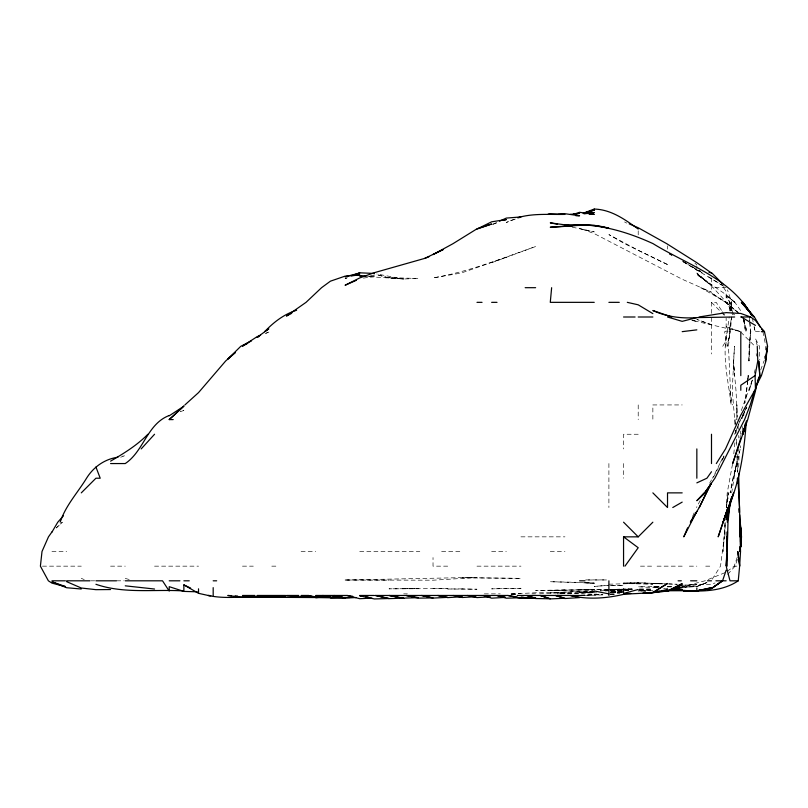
<?xml version="1.0" encoding="UTF-8"?>
<svg xmlns="http://www.w3.org/2000/svg" width="808" height="808" viewBox="0 0 808 808"><rect width="100%" height="100%" fill="white"/><g stroke="black" fill="none" stroke-linecap="round" stroke-linejoin="round"><path stroke-width="0.61" stroke-dasharray="4.04 3.03" d="M731.695 302.344L731.664 310.888L731.695 302.344L727.493 289.941M737.815 472.114L737.068 456.237M738.704 467.226L739.168 451.349M725.049 523.402L724.816 536.845L725.14 522.19L723.029 551.5L724.311 536.845L720.514 566.155L711.495 580.386M725.938 346.309L726.15 339.178L729.2 316.999M748.632 360.964L750.784 331.654L749.875 321.887M729.523 310.888L729.977 302.344L726.15 296.112L729.765 302.344L730.371 310.888M726.352 507.525L728.2 492.87L726.372 507.525L728.765 492.87L726.352 507.525L727.22 492.87L732.624 463.56M734.866 442.794L733.684 455.015M747.713 380.507L745.542 402.495M747.794 379.285L748.067 375.619L747.703 379.285M742.219 430.583L742.653 425.695M731.624 316.999L729.159 331.654L731.644 316.999L730.301 331.654L727.23 346.309L729.947 331.654L728.473 346.309L731.139 404.939C728.402 380.659 721.695 356.207 727.24 331.654M750.784 331.654L749.349 346.309L749.107 360.964L749.067 346.309L750.38 331.654L749.743 321.887M740.027 437.916L740.29 435.472M740.34 447.864L740.572 445.784M740.421 434.25L740.805 431.048M747.824 380.507L744.481 403.717M747.976 379.285L748.42 375.619L747.925 379.285M764.328 358.52L764.631 356.086M765.398 349.975L765.853 346.309M742.542 418.372L743.027 414.706M743.703 415.928L744.047 413.484M731.664 492.87L738.845 448.905M736.462 463.56L730.159 492.87L732.906 478.215L737.128 463.56L740.219 448.905M754.258 373.175L755.157 369.509M752.319 380.134L749.329 390.284L752.42 380.134M752.258 380.134L740.805 411.908M737.421 559.389L735.098 566.155L727.776 574.316M727.15 571.418L734.169 566.155L737.29 557.136M760.661 369.983L764.025 360.964M739.946 420.716L734.725 434.25L740.805 419.251L746.784 407.141L741.35 418.463L744.946 410.575M692.547 516.544L695.011 510.909M720.443 462.479L723.554 456.015M719.918 463.56L712.515 478.215M713.525 477.174L718.342 467.751M745.148 410.222L746.784 407.05M700.223 500.415L696.496 507.525M709.666 483.144L711.495 479.901M722.736 346.309L726.15 340.653L724.604 331.654L726.15 331.654L726.15 318.039M56.287 527.947L62.347 522.19L56.287 527.866M492.779 224.26L497.284 222.2M265.186 333.724L269.781 331.654L266.337 333.017M725.018 572.66L704.919 580.811L682.184 586.911L696.839 584.639L682.184 585.265L711.495 584.245L715.04 582.962M514.201 219.17L506.303 222.453L515.322 219.059M706.737 582.578L696.839 586.547L682.184 587.487L696.839 586.234L705.859 582.891M706.98 582.578L696.839 586.547L682.184 586.78M120.735 457.217L125.25 455.48L122.806 456.055M180.487 411.656L183.871 410.413L180.487 411.595M506.303 257.368L461.206 273.033L433.027 277.901C468.408 271.892 501.919 258.378 535.623 246.521L491.648 262.691M492.779 224.371L498.415 222.352M367.074 276.922L374.397 275.013L369.519 276.225M363.408 278.104L374.397 276.518L369.519 276.356M594.244 591.173L579.589 592.607L593.021 592.345L558.823 593.89M594.244 591.385L579.589 592.607L593.021 592.254M579.589 591.355L550.278 592.91L593.021 590.618M610.121 591.89L623.554 591.042L610.121 591.335L622.332 591.234M580.346 595.466L602.788 594.395M602.788 594.91L579.589 595.587M593.021 591.456L538.057 593.88M610.121 594.425L615.009 594.133L610.121 594.213M594.244 591.436L579.589 592.274L594.244 592.315M567.378 593.85L594.244 592.638M511.191 593.951L535.623 592.769L564.933 592.567M608.899 589.678L622.332 589.002M600.354 590.87L608.899 590.436M610.121 592.759L623.554 592.092L610.121 592.516L622.332 592.638M608.899 584.194L638.209 583.437L652.864 584.134L623.554 583.558M605.232 590.961L608.899 590.8M345.087 580.023L462.338 577.649L520.958 578.346L462.338 577.811L476.993 577.498L433.027 580.195L345.087 580.023L389.052 580.144M663.863 588.84L667.519 588.689L663.863 588.739M610.121 594.021L619.888 593.628M580.235 595.466L602.788 594.658M658.975 586.739L652.864 586.972L658.975 586.85M369.519 276.71L403.717 278.982L418.372 278.507L389.052 277.599L403.717 279.053L376.841 273.973M511.191 593.89L520.958 593.537M580.811 595.092L602.788 594.294M624.776 589.234L632.109 589.002L624.776 588.941M610.121 594.496L615.009 594.335M608.899 589.587L535.623 590.426L608.899 589.486M564.933 590.032L550.278 590.456L594.244 589.739L579.589 589.699M632.109 588.971L610.121 589.456M610.121 589.567L623.554 589.274L610.121 589.648L622.332 589.315M624.776 590.214L628.442 590.123M511.191 594.304L516.08 594.193M622.332 590.274L600.354 590.557M484.325 593.88L500.202 593.87M610.121 590.779L622.332 590.547M531.957 593.88L535.623 593.819M418.372 588.608L389.052 588.84L447.683 588.618L433.027 588.547M652.864 590.729L638.209 590.921L645.541 591.173M585.689 579.912L606.455 579.912M610.121 590.416L623.554 590.295M593.021 592.648L579.589 592.789L596.688 592.87M606.455 579.952L585.689 580.013M511.191 594.516L516.08 594.496M639.431 589.295L652.864 589.274M726.15 287.688L711.495 287.688L711.495 289.294M711.495 313.332L711.495 302.344L716.181 302.344L721.756 310.716M734.866 302.344L726.15 295.354L734.866 302.344L740.805 310.817M755.46 331.654L761.025 331.654M663.934 404.939L652.864 404.939L652.864 419.594M667.519 404.939L682.184 404.939M638.209 434.25L623.554 434.25L623.554 448.905M520.958 536.845L564.933 536.845M51.965 551.5L66.62 551.5M301.121 551.5L315.645 551.5M359.742 551.5L419.806 551.5M441.643 551.5L462.338 551.5M491.648 551.5L506.303 551.5M550.278 551.5L564.933 551.5M42.47 566.155L81.275 566.155M110.585 566.155L125.25 566.155M154.56 566.155L198.526 566.155M242.491 566.155L253.278 566.155M271.811 566.155L276.376 566.155M447.683 566.155L433.027 566.155L433.027 557.581M476.993 566.155L520.958 566.155M640.471 566.155L652.864 566.155M657.066 566.155L682.184 566.155M689.375 566.155L696.839 566.155M705.717 566.155L711.495 566.155M734.169 566.155L736.896 566.155M90.92 580.811L94.677 580.811M116.695 580.811L124.028 580.811M639.431 588.971L652.864 589.002M403.717 588.638L418.372 588.668M639.431 590.517L652.864 590.557M610.121 592.567L623.554 592.648M403.717 593.86L407.373 593.88M610.121 585.366L623.554 585.477L610.121 585.275M658.975 586.608L638.209 586.79L656.53 587.729M667.519 583.8L652.864 583.669L662.641 583.851M639.431 589.901L652.864 590.032M511.191 594.617L516.08 594.698M624.776 590.325L628.442 590.395M584.477 582.77L594.244 583.063L550.278 581.73L578.366 582.346M667.519 586.416L672.408 586.578M668.741 583.982L677.296 584.275L668.741 583.861M624.776 590.557L628.442 590.688M583.255 582.78L594.244 583.285L585.689 582.77M389.052 277.972L376.659 274.589L389.052 278.002L403.717 278.982M691.951 320.594L696.839 321.251L691.951 320.079M696.839 265.913L696.839 270.488L700.506 271.054M696.839 270.488L700.344 271.124M572.256 227.159L594.244 231.886L579.589 228.573M658.975 587.81L652.864 586.598L657.752 587.77M739.583 331.361L692.325 320.443M125.25 578.447L129.755 579.629M739.673 331.28L726.15 326.765L739.744 331.654M581.821 229.058L594.244 233.603L682.184 279.245L711.495 292.244L700.738 287.688L726.15 302.344L739.886 313.999M81.275 578.346L84.214 579.578M624.604 221.998L626.695 223.079M687.416 264.115L682.184 261.206L724.059 286.436M691.597 266.438L696.839 269.357M682.184 260.873L696.839 269.852L691.597 266.569M724.059 286.386L706.535 275.508M683.225 261.317L687.416 263.943M698.748 270.579L702.576 273.033M694.971 263.358L696.839 264.772M737.876 312.393L725.523 302.344L711.495 293.011L726.15 302.344L737.138 312.08M734.825 302.344L726.15 294.738L696.839 274.538L711.495 285.143L696.839 273.569L711.495 285.759L696.839 273.033L713.151 287.688L726.15 301.929L731.654 310.716M740.805 332.118L755.46 346.814M711.495 302.344L720.847 311.827M721.695 312.686L724.241 315.272M722.453 311.767L724.544 314.908M723.635 287.688L726.15 291.496L726.15 299.748M732.3 311.767L734.24 314.908L732.492 311.767M731.886 310.716L727.028 302.344L732.715 314.746M743.431 320.382L746.895 331.654L743.582 318.221M757.167 345.228L755.46 338.714L759.429 346.309L759.803 359.742M732.169 310.888L729.957 302.344L730.462 310.888M754.106 326.765L755.207 331.654L754.167 326.765M752.359 318.221L753.137 321.887M762.883 331.654L765.6 345.087M729.866 390.284L732.361 404.939M743.461 318.221L745.41 331.654L744.249 318.221M756.197 353.641L756.45 356.086M749.763 320.665L749.42 316.999L749.662 320.665M735.078 424.473L732.26 390.284L734.452 346.309L733.593 360.964L734.462 375.619L733.331 360.964L735.977 390.284L737.361 417.15M735.613 430.583L735.815 433.027M737.946 425.695L738.249 429.361M735.31 423.261L735.028 419.594L735.179 424.473M735.876 430.583L736.068 433.027M736.977 456.237L737.674 472.114M736.29 439.138L736.593 445.238M736.421 445.238L736.229 442.794M738.704 435.472L738.805 437.916M735.361 430.583L735.432 433.027M711.495 277.942L711.495 284.81M711.495 317.473L711.495 353.954M667.519 245.885L667.519 249.076M638.209 230.825L638.209 235.259M638.209 404.939L638.209 419.594M623.554 463.56L623.554 478.215M608.899 463.56L608.899 507.525M736.876 404.939L736.846 419.594L736.957 404.939M736.674 463.56L733.381 478.215L736.714 463.56M724.109 456.076L721.554 461.419L724.089 456.076M347.339 277.73L345.087 278.669L347.339 277.8M608.899 585.255L594.244 586.406L608.899 585.356M564.933 593.476L557.601 593.88L564.933 593.476M520.958 588.275L491.648 588.86L520.958 588.275M638.209 583.437L623.554 583.73L638.209 583.457M638.209 582.72L623.554 582.992L638.209 582.709L662.641 583.76L638.209 582.709M462.338 588.901L447.683 588.992L476.993 589.224L462.338 588.901M671.185 586.84L667.519 586.861L671.185 586.871M632.109 589.305L624.776 589.305L632.109 589.295M645.541 590.951L639.431 590.668L645.541 590.961M711.495 324.735L696.839 319.433L711.495 324.776M667.519 264.539L624.564 243.713L608.899 234.603L638.209 250.288L667.519 264.539"/><path stroke-width="1.21" d="M739.704 523.402L740.532 551.5L739.633 566.155L737.765 551.5L739.825 566.155M738.653 473.337L739.562 512.413M737.886 478.215L739.572 507.525L739.926 536.845L739.724 527.068M727.089 531.957L727.129 551.5L726.15 566.155L726.695 555.167M727.139 566.155L727.483 531.957M740.633 536.845L740.512 541.724M740.118 551.5L741.411 536.845L739.704 514.858M740.805 546.955L741.411 536.845L740.138 522.19M740.805 546.743L741.512 536.845L740.805 527.796M767.267 346.309L765.974 360.964L761.439 375.619L756.005 386.396M551.642 287.688L550.278 302.344L594.244 302.344M683.406 590.355C701.849 591.931 722.392 591.395 738.249 580.811L739.522 567.378M746.34 420.816C744.249 450.379 740.249 480.053 728.301 507.525L733.644 492.87L726.15 517.888L731.866 496.536L729.361 506.313M766.944 348.753L765.358 360.964L767.6 346.309L764.479 331.654L761.772 329.119M727.23 522.19L730.26 501.425L727.998 522.19L727.129 551.5L726.705 536.845L726.756 540.501M755.642 390.284L756.874 382.952M729.19 506.313L729.624 503.869M745.542 423.261L743.047 434.25L745.633 423.261M728.967 507.525L726.15 519.867L729.048 507.525M755.46 391.062L747.723 419.594L732.674 463.56L740.805 438.138M740.805 390.284L740.805 385.244L755.076 375.619L757.773 360.964L757.268 346.309M743.198 430.866L742.209 434.25L743.966 428.614M754.712 390.284L750.238 404.939L744.592 419.594L714.908 478.215L704.586 492.87L711.495 483.416L705.273 492.87L696.839 500.718L704.061 492.87M726.15 513.04L723.13 522.19L727.927 507.525L718.181 536.845L728.271 507.525M716.312 463.56L725.544 448.905L740.805 415.13L755.46 389.072L759.863 375.619L758.732 360.964L759.742 375.619L757.369 381.144M726.15 570.195L722.554 580.811L711.495 588.547L696.839 590.8L711.495 587.719L696.839 591.022L683.406 590.81M687.608 527.826L683.78 536.845L696.839 511.373L690.375 522.19L699.243 507.525L710.99 483.618M60.206 522.19C65.559 505.606 77.618 492.819 86.547 478.215C93.536 466.943 104.707 459.045 117.918 457.217M710.99 483.578L699.243 507.525M169.215 415.504C147.096 423.897 143.986 451.046 125.25 463.56L110.585 463.56M51.965 532.068L57.772 522.19L63.398 515.857M711.495 471.731L706.929 478.215L696.839 482.871M51.965 531.927L48.47 536.845L42.006 551.5L40.4 566.155L48.369 580.811L51.965 583.124L65.397 586.628M624.968 566.155L638.209 547.723L623.554 536.845L623.554 566.155M141.188 448.905L154.56 434.25M81.275 492.87L95.93 478.215L100.212 478.215L95.93 467.014M623.554 536.845L638.209 536.845L652.864 522.19M147.874 434.25C137.087 445.289 123.836 453.429 110.585 461.146M173.195 419.594L169.215 419.594L183.871 405.929M169.215 419.594L183.871 406.232L169.215 415.797M184.891 404.939L198.526 392.617L225.684 360.964L235.168 352.611M235.168 352.682L227.836 359.055L240.774 346.309L251.51 340.885M711.495 588.547L722.423 580.811L711.495 588.527L696.839 590.8M268.751 328.906L264.671 331.654C273.579 322.271 284.083 314.11 296.607 310.272M268.63 328.906L257.156 337.34L259.449 336.31M652.864 592.446L667.519 583.477L652.864 592.719L623.554 594.203M672.771 507.525L682.184 502.111M247.733 343.319L242.491 346.137L257.156 336.643L260.59 335.28M291.698 313.322L286.466 316.049L306.04 302.344L321.564 287.688L330.432 281.174L345.087 276.144L359.742 274.76L351.197 275.942M667.519 591.143L682.184 583.629L667.519 591.123L652.864 592.254L667.519 591.143L682.184 584.8L667.519 590.951L682.184 587.204L667.519 590.587L682.184 589.416L671.185 589.88M356.358 280.315L345.087 285.244L359.742 277.922L374.397 272.66L424.745 258.378L443.168 249.541L433.027 254.571L452.945 243.713L476.993 228.805L491.648 224.028L476.993 229.058L491.648 221.806L506.303 219.534L504.051 220.342M499.546 221.18L506.303 218.089L520.958 216.938L518.706 217.786M354.086 274.912L359.742 272.811L374.397 273.457M517.585 217.766C532.775 213.11 549.188 214.726 564.933 214.403M354.106 275.195L359.742 273.033L345.087 276.791L347.531 276.447M583.315 213.171L594.244 209.05C611.282 209.565 624.988 219.493 638.209 229.058M424.745 258.378L428.876 256.823M583.588 213.342L594.244 210.131L594.244 209.05M584.093 213.09L594.244 210.131M638.209 589.497L623.554 593.446L623.554 588.668M734.664 316.999L696.839 317.594L682.184 321.352L667.519 316.999M623.554 594.365C606.313 598.395 587.729 599.829 570.488 595.466L578.447 597.344M699.021 316.999L726.15 312.625L740.805 313.464L750.602 316.999L755.46 320.463L764.146 331.654L761.54 329.119M584.477 213.787L594.244 212.565L583.255 213.585M661.419 590.678L667.519 589.921L652.864 592.82L643.097 593.163L649.208 592.688M682.184 331.654L696.839 329.856M570.266 214.403L579.589 213.322L573.357 214.403L579.589 212.302L594.244 214.403L589.355 214.241M558.136 214.403L564.933 213.716L579.589 215.766L575.922 215.736M349.975 597.496L330.432 597.516L315.776 596.173M301.121 595.466L308.161 595.466L315.776 597.577L329.209 596.738M579.589 597.607L564.933 598.516L555.55 595.466L564.933 598.243L550.278 598.89L540.239 595.466L550.278 598.779L535.623 598.526L526.776 595.466L535.623 598.294L520.958 597.334L523.402 597.375M315.776 597.577L330.432 596.688M475.771 596.708L462.338 597.506L452.975 595.466M505.081 597.395L491.648 598.173L483.214 595.466M651.642 592.638L643.097 593.143L650.43 592.698M490.426 596.849L476.993 597.587L467.408 595.466M356.076 597.546L345.087 598.092L333.987 595.466M265.701 596.688L242.491 596.769M371.963 598.092L359.742 598.698L347.026 595.466L315.776 595.466M301.121 596.971L310.888 596.557L301.121 596.971L286.466 595.779M462.338 596.718L447.683 597.627L437.774 595.466L447.683 597.344L433.027 598.092L421.675 595.466L433.027 597.9L418.372 598.142L406.202 595.466L418.372 597.637L389.052 598.627L375.427 595.466L389.052 595.466L403.717 598.385L389.052 595.466M657.752 591.123L660.197 591.032M520.958 597.698L506.303 598.203L496.819 595.466L505.121 597.092M671.185 589.921L682.184 589.557L671.185 589.587M257.156 596.759C240.885 596.658 224.089 599.021 208.131 595.466L198.526 593.325L183.871 584.881L183.871 591.405L197.303 591.82M330.432 597.556L342.642 597.294L330.432 597.526L322.756 595.466L330.432 597.556L345.087 597.688L257.156 597.243L242.491 596.577L257.156 597.062L242.491 597.405L227.836 595.466L231.502 595.678M623.554 593.628L630.886 593.486M550.278 214.362L547.854 214.403L550.278 213.797L564.035 214.403M696.839 317.594C681.831 318.736 666.62 316.867 652.864 310.504L671.802 316.999M182.648 590.88C153.773 589.204 123.796 593.92 95.93 584.285M345.087 597.688L315.776 597.415M110.585 589.547L95.93 589.668L81.275 588.012L66.62 581.649M683.406 590.779L696.839 590.688L667.519 590.749M711.495 273.033L696.839 262.691L666.782 243.713L638.209 227.745L629.19 223.867M525.17 287.688L535.623 287.688M476.993 302.344L482.043 302.344M491.648 302.344L497.011 302.344M608.899 302.344L619.261 302.344M623.554 316.999L635.088 316.999M638.209 316.999L652.864 316.999M740.805 316.958L750.602 316.999M761.358 331.654L764.479 331.654M755.076 375.619L755.46 389.072M682.184 492.87L667.519 492.87L667.519 507.525L652.864 492.87M51.965 580.811L65.397 580.811M66.62 580.811L89.951 580.811M95.93 580.811L116.413 580.811M125.25 580.811L162.519 580.811L169.215 591.052L169.215 586.679L183.871 591.405M169.215 580.811L179.931 580.811M183.871 580.811L189.254 580.811M213.181 580.811L216.655 580.811M579.589 580.811L585.043 580.811M678.094 580.811L681.326 580.811M690.587 580.811L696.839 580.811M707.505 580.811L711.495 580.811M715.938 580.811L726.15 580.811M738.249 580.811L730.018 580.811L726.442 567.277M242.491 595.466L254.974 595.466M257.156 595.466L285.618 595.466M286.466 595.466L298.758 595.466M359.742 595.466L374.397 595.466M389.527 595.466L507.899 595.466L517.403 597.092M517.231 595.466L579.589 595.466M307.222 596.254L310.888 596.304L301.121 596.223L315.776 596.95L308.161 595.466M530.735 597.516L535.623 597.597L520.958 598.415L507.899 595.466M365.852 276.235L359.742 276.023L365.852 276.447M235.168 595.88L237.613 596.021M208.131 595.466L210.151 595.627M208.383 595.466L210.787 595.668M154.56 589.032L125.25 585.83M81.275 589.012L66.62 587.729L51.965 581.841L65.488 586.547M571.034 225.826L564.933 225.169C595.506 222.564 625.281 230.936 652.864 243.561L653.157 243.713C687.376 264.832 730.513 277.922 751.49 314.908M572.256 225.846L550.278 222.846L557.601 224.291M363.408 596.334L359.742 595.789L374.397 598.95L389.052 598.506L375.427 595.466M365.852 596.698L368.296 597.062M347.026 595.466L352.813 596.324M709.05 272.397L711.495 272.781M594.244 590.981L608.899 593.87M627.301 302.344L638.209 304.818L652.864 313.615M183.871 584.881L190.637 588.103M671.731 254.924L669.63 253.773L671.65 254.924M741.239 316.999L755.46 325.402M623.554 522.19L638.209 536.845M711.909 273.033L722.796 284.042M753.066 316.079L741.32 302.344L754.409 316.999L760.409 327.27M753.844 316.999L742.744 302.344L748.824 311.141M750.178 313.09L751.531 315.049M748.218 310.716L743.047 302.344L746.845 308.626M738.886 508.747L739.088 512.413M737.361 478.215L737.441 483.103M726.796 544.168L726.877 551.5M740.805 331.654L740.805 375.619M711.495 434.25L711.495 463.56M696.839 448.905L696.839 478.215M696.839 587.961L696.839 589.608M608.899 580.811L608.899 595.466M213.181 587.638L213.181 595.466M198.526 588.81L198.526 593.325M740.189 546.612L739.956 551.5L740.239 546.612M579.589 225.099L550.278 227.22C569.812 226.705 589.749 222.483 608.899 228.25L594.244 225.301L579.589 225.099M340.198 596.748L331.654 597.435L340.198 596.759M285.244 596.567L271.811 597.021L257.156 596.082L271.811 597.021L285.244 596.567"/></g></svg>
